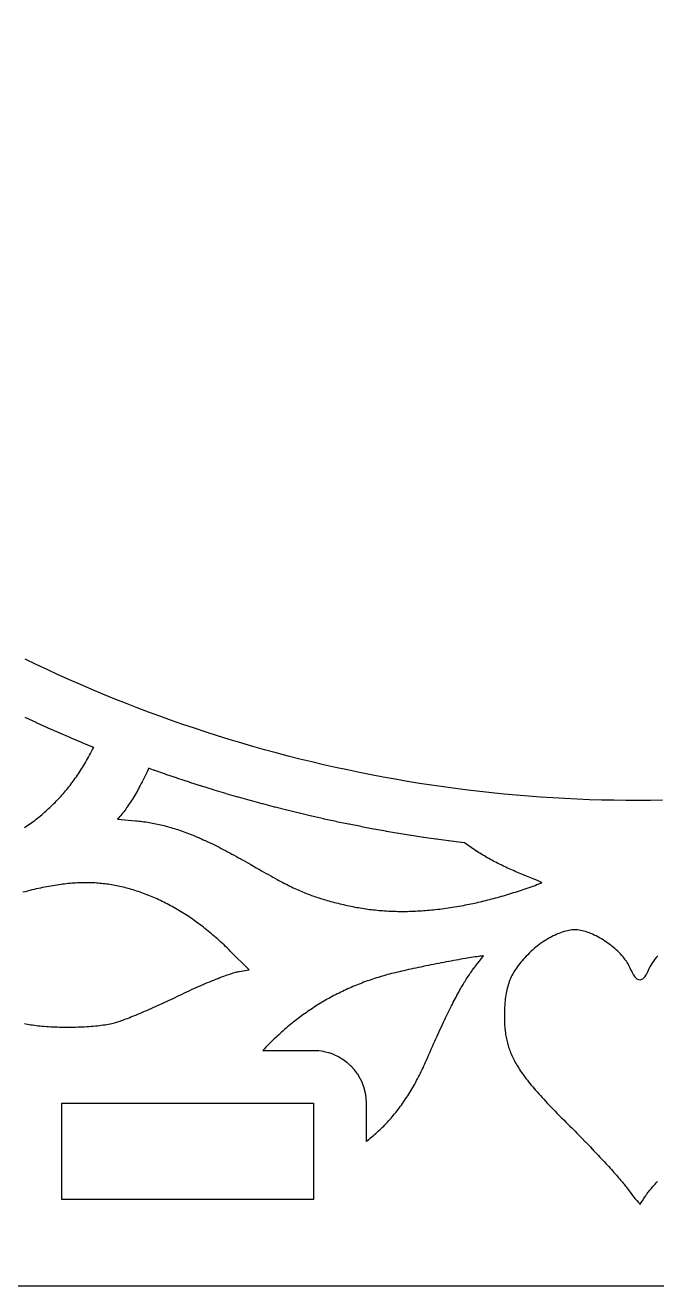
# Model space of a CAD drawing. Header units: millimetres. Extents: x 10 to 410, y 18 to 283.
# Drawn here: x 282.28 to 302.6, y 160.38 to 200.96 of the extents above; entities that cross this region are included whole.
import ezdxf

# ---------------------------------------------------------------- set-up
doc = ezdxf.new("R2010")
doc.units = ezdxf.units.MM
doc.layers.add('CUT', color=1, linetype='Continuous')

msp = doc.modelspace()

# ---------------------------------------------------------------- linework, layer by layer
at = {"layer": 'CUT'}
for points in [[(337, 160.3782), (372, 221), (337, 281.6218), (267, 281.6218), (232, 221), (267, 160.3782)], [(286.2468, 177.0377), (286.2286, 176.9975), (286.2283, 176.997), (286.1971, 176.9292), (286.1968, 176.9285), (286.1656, 176.8621), (286.1654, 176.8617), (286.1344, 176.7965), (286.1341, 176.7958), (286.1031, 176.7319), (286.1028, 176.7313), (286.0719, 176.6686), (286.0715, 176.6678), (286.0406, 176.6064), (286.0403, 176.6059), (286.0095, 176.5457), (286.0092, 176.545), (285.9785, 176.486), (285.9781, 176.4853), (285.9474, 176.4275), (285.947, 176.4268), (285.9163, 176.3701), (285.9159, 176.3692), (285.8852, 176.3138), (285.8848, 176.3131), (285.8541, 176.2588), (285.8537, 176.2581), (285.8231, 176.2049), (285.8226, 176.2041), (285.792, 176.1521), (285.7914, 176.1512), (285.7607, 176.1003), (285.7603, 176.0995), (285.7297, 176.0497), (285.7291, 176.0489), (285.6984, 176.0001), (285.6978, 175.9991), (285.6671, 175.9515), (285.6666, 175.9506), (285.6359, 175.9041), (285.6352, 175.9031), (285.6044, 175.8576), (285.6038, 175.8568), (285.573, 175.8123), (285.5723, 175.8112), (285.5414, 175.7678), (285.5408, 175.767), (285.5099, 175.7245), (285.509, 175.7234), (285.478, 175.682), (285.4772, 175.6809), (285.4461, 175.6405), (285.4454, 175.6395), (285.4143, 175.6001), (285.4134, 175.599), (285.3821, 175.5605), (285.3813, 175.5595), (285.35, 175.522), (285.3491, 175.521), (285.3177, 175.4844), (285.3172, 175.4838), (285.2474, 175.4037), (285.8277, 175.3495), (285.828, 175.3494), (285.8817, 175.3442), (285.8827, 175.3441), (285.9362, 175.3384), (285.937, 175.3384), (285.9903, 175.3323), (285.9912, 175.3321), (286.0445, 175.3255), (286.0455, 175.3254), (286.0986, 175.3183), (286.0995, 175.3182), (286.1526, 175.3106), (286.1533, 175.3105), (286.2063, 175.3025), (286.2074, 175.3023), (286.2604, 175.2937), (286.2611, 175.2936), (286.3141, 175.2846), (286.3151, 175.2844), (286.368, 175.2749), (286.369, 175.2747), (286.422, 175.2646), (286.4229, 175.2645), (286.4758, 175.2539), (286.4767, 175.2537), (286.5298, 175.2426), (286.5306, 175.2424), (286.5837, 175.2308), (286.5848, 175.2306), (286.638, 175.2184), (286.6388, 175.2182), (286.692, 175.2055), (286.6928, 175.2053), (286.7463, 175.1921), (286.7474, 175.1918), (286.8009, 175.1779), (286.8017, 175.1777), (286.8554, 175.1633), (286.8563, 175.163), (286.9102, 175.148), (286.9109, 175.1478), (286.965, 175.1323), (286.9661, 175.132), (287.0204, 175.1158), (287.0211, 175.1156), (287.0756, 175.0989), (287.0764, 175.0987), (287.1312, 175.0814), (287.1322, 175.081), (287.1872, 175.063), (287.1878, 175.0628), (287.2431, 175.0443), (287.244, 175.044), (287.2997, 175.0248), (287.3006, 175.0245), (287.3565, 175.0046), (287.3571, 175.0044), (287.4134, 174.984), (287.4142, 174.9837), (287.4709, 174.9626), (287.4717, 174.9623), (287.5287, 174.9405), (287.5294, 174.9403), (287.5868, 174.9179), (287.5873, 174.9176), (287.6452, 174.8946), (287.6461, 174.8943), (287.7044, 174.8705), (287.705, 174.8702), (287.7637, 174.8458), (287.7643, 174.8456), (287.8235, 174.8205), (287.8242, 174.8202), (287.8839, 174.7944), (287.8845, 174.7941), (287.9446, 174.7676), (287.9452, 174.7674), (288.0059, 174.7402), (288.0064, 174.7399), (288.0677, 174.712), (288.0683, 174.7118), (288.1301, 174.6832), (288.1306, 174.6829), (288.193, 174.6536), (288.1936, 174.6533), (288.2566, 174.6232), (288.2571, 174.623), (288.3207, 174.5922), (288.3213, 174.5919), (288.3855, 174.5603), (288.3859, 174.5601), (288.4508, 174.5278), (288.4513, 174.5276), (288.5168, 174.4945), (288.5172, 174.4942), (288.5835, 174.4603), (288.5839, 174.4601), (288.6508, 174.4255), (288.6512, 174.4253), (288.7189, 174.3899), (288.7194, 174.3897), (288.7878, 174.3535), (288.7882, 174.3533), (288.8574, 174.3163), (288.8578, 174.3161), (288.9277, 174.2783), (288.928, 174.2781), (288.9988, 174.2395), (288.9991, 174.2393), (289.0707, 174.1999), (289.071, 174.1997), (289.1434, 174.1595), (289.1439, 174.1593), (289.2171, 174.1182), (289.2173, 174.118), (289.2914, 174.0761), (289.2917, 174.076), (289.3667, 174.0333), (289.367, 174.0331), (289.443, 173.9895), (289.4431, 173.9895), (289.535, 173.9366), (289.624, 173.8854), (289.7101, 173.8361), (289.7937, 173.7885), (289.8748, 173.7425), (289.9534, 173.698), (290.0297, 173.6552), (290.1037, 173.6138), (290.1754, 173.574), (290.2452, 173.5355), (290.3128, 173.4984), (290.3786, 173.4628), (290.4428, 173.4284), (290.5051, 173.3952), (290.5657, 173.3632), (290.6249, 173.3326), (290.6826, 173.3029), (290.739, 173.2743), (290.7941, 173.2469), (290.8481, 173.2205), (290.901, 173.1949), (290.953, 173.1703), (291.0041, 173.1465), (291.0544, 173.1237), (291.104, 173.1015), (291.153, 173.0802), (291.2016, 173.0595), (291.2498, 173.0394), (291.2977, 173.0199), (291.3453, 173.0011), (291.3929, 172.9828), (291.4407, 172.9649), (291.4885, 172.9473), (291.5363, 172.9302), (291.5845, 172.9135), (291.6332, 172.897), (291.6824, 172.8808), (291.7321, 172.8648), (291.7826, 172.8489), (291.8337, 172.8332), (291.8859, 172.8176), (291.939, 172.8019), (291.9931, 172.7864), (292.0485, 172.7707), (292.1052, 172.7549), (292.1631, 172.739), (292.2225, 172.723), (292.2826, 172.707), (292.3425, 172.6916), (292.4023, 172.6767), (292.4621, 172.6621), (292.5219, 172.648), (292.5817, 172.6344), (292.6414, 172.6211), (292.701, 172.6084), (292.7607, 172.5961), (292.8204, 172.5842), (292.8801, 172.5728), (292.9397, 172.5618), (292.9995, 172.5514), (293.0592, 172.5413), (293.119, 172.5316), (293.1788, 172.5224), (293.2386, 172.5136), (293.2984, 172.5053), (293.3585, 172.4975), (293.4184, 172.49), (293.4785, 172.4831), (293.5387, 172.4766), (293.599, 172.4704), (293.6594, 172.4648), (293.7198, 172.4596), (293.7804, 172.4548), (293.841, 172.4505), (293.9019, 172.4466), (293.9629, 172.4432), (294.024, 172.4401), (294.0851, 172.4375), (294.1465, 172.4355), (294.208, 172.4338), (294.2698, 172.4326), (294.3317, 172.4317), (294.3937, 172.4314), (294.456, 172.4315), (294.5184, 172.432), (294.5811, 172.433), (294.6439, 172.4344), (294.707, 172.4362), (294.7703, 172.4385), (294.8338, 172.4413), (294.8976, 172.4445), (294.9617, 172.448), (295.0258, 172.4521), (295.0904, 172.4566), (295.1552, 172.4616), (295.2203, 172.4669), (295.2856, 172.4728), (295.3513, 172.479), (295.4172, 172.4858), (295.4834, 172.4929), (295.55, 172.5004), (295.6167, 172.5084), (295.6838, 172.517), (295.7514, 172.5259), (295.8193, 172.5352), (295.8874, 172.545), (295.956, 172.5553), (296.0249, 172.5659), (296.0941, 172.577), (296.1637, 172.5886), (296.2337, 172.6006), (296.3041, 172.613), (296.3748, 172.6258), (296.4459, 172.6392), (296.5024, 172.65), (296.5594, 172.6614), (296.6171, 172.6732), (296.6754, 172.6855), (296.7342, 172.6983), (296.7937, 172.7115), (296.8537, 172.7251), (296.914, 172.7391), (296.9748, 172.7535), (297.0363, 172.7684), (297.098, 172.7836), (297.16, 172.7993), (297.2224, 172.8154), (297.2851, 172.8318), (297.3481, 172.8486), (297.4114, 172.8657), (297.4747, 172.8831), (297.5384, 172.901), (297.6021, 172.9191), (297.666, 172.9376), (297.73, 172.9564), (297.7941, 172.9756), (297.8583, 172.995), (297.9224, 173.0146), (297.9865, 173.0346), (298.0504, 173.0548), (298.1144, 173.0754), (298.1782, 173.096), (298.2419, 173.1171), (298.3054, 173.1383), (298.3686, 173.1597), (298.4318, 173.1815), (298.4946, 173.2034), (298.557, 173.2254), (298.6192, 173.2478), (298.6811, 173.2702), (298.7425, 173.2928), (298.8036, 173.3157), (298.8639, 173.3385), (298.9008, 173.3529), (298.8932, 173.357), (298.8424, 173.3821), (298.7798, 173.4108), (298.705, 173.4436), (298.6182, 173.4804), (298.5187, 173.5215), (298.4064, 173.5675), (298.2806, 173.6186), (298.2253, 173.6411), (298.2248, 173.6413), (298.1701, 173.6639), (298.1697, 173.6641), (298.1155, 173.6868), (298.1149, 173.687), (298.0611, 173.7099), (298.0607, 173.7101), (298.0073, 173.7331), (298.0067, 173.7333), (297.9538, 173.7565), (297.9534, 173.7567), (297.9009, 173.78), (297.9003, 173.7803), (297.8483, 173.8038), (297.848, 173.8039), (297.7963, 173.8275), (297.7956, 173.8279), (297.7443, 173.8518), (297.7437, 173.852), (297.6928, 173.8761), (297.6922, 173.8764), (297.6417, 173.9007), (297.6412, 173.9009), (297.591, 173.9254), (297.5905, 173.9257), (297.5406, 173.9504), (297.5399, 173.9507), (297.4904, 173.9757), (297.4899, 173.976), (297.4407, 174.0012), (297.4401, 174.0015), (297.3911, 174.027), (297.3904, 174.0274), (297.3418, 174.0532), (297.3414, 174.0534), (297.293, 174.0794), (297.2922, 174.0798), (297.2441, 174.1062), (297.2437, 174.1065), (297.1958, 174.1331), (297.195, 174.1335), (297.1474, 174.1605), (297.1469, 174.1608), (297.0994, 174.1881), (297.0987, 174.1885), (297.0515, 174.2161), (297.0508, 174.2165), (297.0038, 174.2445), (297.0033, 174.2448), (296.9565, 174.2731), (296.9558, 174.2735), (296.9091, 174.3022), (296.9085, 174.3026), (296.862, 174.3317), (296.8614, 174.3321), (296.8151, 174.3615), (296.8145, 174.3619), (296.7682, 174.3918), (296.7676, 174.3922), (296.7215, 174.4224), (296.7208, 174.4228), (296.6748, 174.4535), (296.6742, 174.4539), (296.6283, 174.485), (296.6277, 174.4854), (296.5818, 174.517), (296.5811, 174.5175), (296.5354, 174.5495), (296.535, 174.5498), (296.4892, 174.5822), (296.4885, 174.5827), (296.4429, 174.6156), (296.4424, 174.616), (296.4158, 174.6354), (296.316, 174.6472), (296.3156, 174.6473), (296.3018, 174.649), (296.3014, 174.649), (295.9118, 174.6986), (295.9115, 174.6986), (295.8977, 174.7004), (295.8971, 174.7005), (295.5079, 174.7535), (295.5078, 174.7535), (295.494, 174.7554), (295.4933, 174.7555), (295.1047, 174.8118), (295.104, 174.8119), (295.0902, 174.814), (295.09, 174.8141), (294.7019, 174.8738), (294.7014, 174.8738), (294.6876, 174.876), (294.6872, 174.8761), (294.2996, 174.9393), (294.2993, 174.9394), (294.2855, 174.9417), (294.285, 174.9417), (293.898, 175.0082), (293.8978, 175.0083), (293.884, 175.0107), (293.8833, 175.0108), (293.4969, 175.0807), (293.4967, 175.0807), (293.483, 175.0832), (293.4823, 175.0834), (293.0965, 175.1567), (293.0829, 175.1593), (293.082, 175.1594), (292.6968, 175.236), (292.6963, 175.2361), (292.6826, 175.2389), (292.6822, 175.239), (292.2977, 175.319), (292.2972, 175.3191), (292.2836, 175.322), (292.2833, 175.3221), (291.8995, 175.4054), (291.8992, 175.4054), (291.8856, 175.4084), (291.885, 175.4086), (291.502, 175.4953), (291.5019, 175.4953), (291.4883, 175.4984), (291.4876, 175.4986), (291.1053, 175.5886), (291.1045, 175.5888), (291.0909, 175.5921), (290.7094, 175.6854), (290.7088, 175.6855), (290.6953, 175.6889), (290.6951, 175.689), (290.3145, 175.7857), (290.3142, 175.7858), (290.3006, 175.7893), (290.3, 175.7894), (289.9203, 175.8894), (289.92, 175.8895), (289.9065, 175.8931), (289.906, 175.8932), (289.5271, 175.9965), (289.5268, 175.9966), (289.5134, 176.0003), (289.5129, 176.0005), (289.1349, 176.1071), (289.1347, 176.1071), (289.1213, 176.1109), (289.1206, 176.1111), (288.7436, 176.221), (288.743, 176.2212), (288.7296, 176.2252), (288.7294, 176.2252), (288.3534, 176.3384), (288.3529, 176.3386), (288.3395, 176.3427), (288.3392, 176.3428), (287.9642, 176.4592), (287.9637, 176.4593), (287.9504, 176.4635), (287.95, 176.4637), (287.576, 176.5834), (287.5757, 176.5834), (287.5624, 176.5877), (287.5619, 176.5879), (287.1889, 176.7109), (287.1886, 176.711), (287.1754, 176.7154), (287.1748, 176.7156), (286.8029, 176.8419), (286.8028, 176.8419), (286.7896, 176.8464), (286.7889, 176.8467), (286.4182, 176.9762), (286.4177, 176.9764), (286.4045, 176.9811), (286.4042, 176.9812)], [(289.9254, 167.9583), (291.55, 167.9583), (291.5549, 167.9582), (291.7117, 167.9505), (291.7215, 167.9495), (291.8768, 167.9265), (291.8864, 167.9246), (292.0388, 167.8865), (292.0482, 167.8837), (292.196, 167.8308), (292.2051, 167.827), (292.347, 167.7598), (292.3556, 167.7552), (292.4903, 167.6745), (292.4985, 167.669), (292.6246, 167.5755), (292.6322, 167.5693), (292.7486, 167.4638), (292.7555, 167.4569), (292.8609, 167.3406), (292.8671, 167.333), (292.9607, 167.2069), (292.9662, 167.1987), (293.0469, 167.064), (293.0515, 167.0553), (293.1186, 166.9133), (293.1224, 166.9043), (293.1753, 166.7565), (293.1781, 166.7471), (293.2163, 166.5948), (293.2182, 166.5852), (293.2412, 166.4299), (293.2422, 166.4201), (293.2499, 166.2632), (293.25, 166.2583), (293.25, 165.0248), (293.2576, 165.0306), (293.3025, 165.0655), (293.347, 165.1008), (293.3912, 165.1366), (293.435, 165.1729), (293.4784, 165.2097), (293.5214, 165.247), (293.5642, 165.2849), (293.6065, 165.3231), (293.6484, 165.3619), (293.6901, 165.4013), (293.7313, 165.441), (293.7723, 165.4813), (293.8128, 165.5222), (293.8531, 165.5634), (293.8928, 165.6052), (293.9325, 165.6476), (293.9716, 165.6903), (294.0104, 165.7336), (294.0489, 165.7776), (294.087, 165.8219), (294.1248, 165.8667), (294.1623, 165.9122), (294.1994, 165.9581), (294.2362, 166.0045), (294.2726, 166.0514), (294.3087, 166.099), (294.3446, 166.1469), (294.38, 166.1954), (294.4151, 166.2444), (294.4498, 166.294), (294.4844, 166.3442), (294.5185, 166.3948), (294.5523, 166.4459), (294.5858, 166.4977), (294.6189, 166.5498), (294.6518, 166.6027), (294.6843, 166.656), (294.7166, 166.7098), (294.7484, 166.7641), (294.78, 166.8191), (294.8113, 166.8745), (294.8422, 166.9305), (294.8729, 166.9871), (294.9032, 167.0441), (294.9332, 167.1018), (294.9629, 167.16), (294.9923, 167.2187), (295.0213, 167.278), (295.0501, 167.3378), (295.0786, 167.3982), (295.1068, 167.4591), (295.1347, 167.5207), (295.1623, 167.5827), (295.1896, 167.6455), (295.2289, 167.7364), (295.229, 167.7365), (295.2679, 167.826), (295.2679, 167.8261), (295.3063, 167.9142), (295.3064, 167.9144), (295.3445, 168.001), (295.382, 168.0862), (295.3821, 168.0864), (295.4192, 168.1701), (295.4193, 168.1704), (295.456, 168.2526), (295.4561, 168.2528), (295.4924, 168.3337), (295.5282, 168.4132), (295.5284, 168.4135), (295.5639, 168.4916), (295.5989, 168.5683), (295.5991, 168.5687), (295.6338, 168.6439), (295.6338, 168.644), (295.668, 168.7179), (295.6681, 168.7181), (295.7019, 168.7907), (295.7021, 168.7911), (295.7356, 168.8623), (295.7357, 168.8625), (295.7688, 168.9324), (295.769, 168.9327), (295.8017, 169.0012), (295.8018, 169.0015), (295.8342, 169.0688), (295.8343, 169.0691), (295.8663, 169.135), (295.8664, 169.1352), (295.898, 169.1999), (295.8982, 169.2003), (295.9295, 169.2637), (295.9297, 169.2641), (295.9607, 169.3262), (295.9609, 169.3265), (295.9915, 169.3873), (295.9916, 169.3876), (296.0219, 169.4473), (296.0221, 169.4476), (296.052, 169.5059), (296.0522, 169.5063), (296.0818, 169.5635), (296.0821, 169.564), (296.1115, 169.6199), (296.1116, 169.6202), (296.1406, 169.6749), (296.1408, 169.6753), (296.1695, 169.7289), (296.1698, 169.7294), (296.1982, 169.7817), (296.1984, 169.7821), (296.2265, 169.8333), (296.2268, 169.8338), (296.2546, 169.8838), (296.2548, 169.8842), (296.2823, 169.9331), (296.2827, 169.9338), (296.31, 169.9815), (296.3103, 169.9819), (296.3373, 170.0285), (296.3376, 170.029), (296.3643, 170.0745), (296.3647, 170.0752), (296.3912, 170.1195), (296.3914, 170.12), (296.4176, 170.1633), (296.418, 170.1638), (296.4439, 170.206), (296.4443, 170.2067), (296.47, 170.2478), (296.4704, 170.2485), (296.4959, 170.2886), (296.4964, 170.2893), (296.5216, 170.3282), (296.5221, 170.3289), (296.5472, 170.3669), (296.5476, 170.3676), (296.5724, 170.4045), (296.5728, 170.4051), (296.5973, 170.441), (296.5979, 170.4419), (296.6223, 170.4768), (296.623, 170.4777), (296.6472, 170.5115), (296.6476, 170.5121), (296.6715, 170.545), (296.6722, 170.546), (296.696, 170.5779), (296.6966, 170.5787), (296.7202, 170.6097), (296.721, 170.6107), (296.7444, 170.6406), (296.745, 170.6413), (296.7682, 170.6704), (296.7684, 170.6707), (296.8335, 170.7518), (296.8945, 170.8293), (296.9507, 170.9023), (297.0009, 170.969), (297.0262, 171.0037), (297, 171.0006), (296.9568, 170.995), (296.9102, 170.9887), (296.8604, 170.9815), (296.8072, 170.9737), (296.7512, 170.9652), (296.6925, 170.956), (296.6311, 170.9462), (296.5673, 170.9357), (296.5011, 170.9247), (296.4328, 170.913), (296.3624, 170.9009), (296.2901, 170.8883), (296.2163, 170.8752), (296.1407, 170.8616), (296.0638, 170.8476), (295.9857, 170.8333), (295.9064, 170.8185), (295.8261, 170.8034), (295.7451, 170.7881), (295.6635, 170.7724), (295.5813, 170.7564), (295.4987, 170.7403), (295.416, 170.7239), (295.3331, 170.7074), (295.2504, 170.6908), (295.1679, 170.6739), (295.0857, 170.6571), (295.0042, 170.6401), (294.9233, 170.6231), (294.8432, 170.6062), (294.7642, 170.5893), (294.6864, 170.5723), (294.6097, 170.5555), (294.5345, 170.5387), (294.4609, 170.5222), (294.3891, 170.5058), (294.3191, 170.4894), (294.2513, 170.4734), (294.1856, 170.4576), (294.1222, 170.4421), (294.0615, 170.427), (294.0003, 170.4112), (293.9395, 170.3952), (293.8788, 170.3787), (293.8184, 170.3618), (293.7582, 170.3444), (293.6981, 170.3266), (293.6382, 170.3084), (293.5786, 170.2898), (293.5192, 170.2709), (293.4601, 170.2514), (293.4009, 170.2315), (293.3421, 170.2113), (293.2835, 170.1906), (293.2251, 170.1696), (293.1669, 170.148), (293.1089, 170.1261), (293.0513, 170.1038), (292.9936, 170.0809), (292.9362, 170.0578), (292.8791, 170.0342), (292.8221, 170.0102), (292.7654, 169.9858), (292.7089, 169.9609), (292.6525, 169.9357), (292.5964, 169.91), (292.5405, 169.8839), (292.4848, 169.8575), (292.4294, 169.8305), (292.374, 169.8032), (292.319, 169.7755), (292.2641, 169.7473), (292.2094, 169.7187), (292.155, 169.6898), (292.1009, 169.6605), (292.0468, 169.6306), (291.9929, 169.6004), (291.9394, 169.5698), (291.8861, 169.5389), (291.8329, 169.5073), (291.78, 169.4755), (291.7272, 169.4432), (291.6747, 169.4106), (291.6224, 169.3775), (291.5703, 169.344), (291.5184, 169.3101), (291.4668, 169.2758), (291.4154, 169.241), (291.364, 169.2059), (291.3131, 169.1704), (291.2623, 169.1345), (291.2118, 169.0981), (291.1614, 169.0613), (291.1113, 169.0242), (291.0614, 168.9865), (291.0116, 168.9485), (290.9621, 168.9102), (290.9129, 168.8714), (290.8639, 168.8321), (290.8149, 168.7924), (290.7663, 168.7525), (290.7179, 168.7121), (290.6698, 168.6713), (290.6218, 168.63), (290.5741, 168.5883), (290.5265, 168.5463), (290.4793, 168.5037), (290.4322, 168.4609), (290.3855, 168.4177), (290.3388, 168.3739), (290.2924, 168.3298), (290.2462, 168.2853), (290.2002, 168.2404), (290.1546, 168.1952), (290.1091, 168.1494), (290.0638, 168.1033), (290.0188, 168.0568), (289.974, 168.0098), (289.9293, 167.9624)], [(283.45, 166.2583), (291.55, 166.2583), (291.55, 163.1583), (283.45, 163.1583)]]:
    msp.add_lwpolyline(points, close=True, dxfattribs=at)
for points in [[(302.7854, 176.0069), (302.3927, 176.0017), (302, 176), (301.6073, 176.0017), (301.2146, 176.0069), (300.822, 176.0154), (300.4295, 176.0274), (300.0371, 176.0428), (299.6449, 176.0617), (299.2528, 176.0839), (298.861, 176.1096), (298.4693, 176.1387), (298.078, 176.1712), (297.6869, 176.2072), (297.2962, 176.2465), (296.9059, 176.2893), (296.5159, 176.3354), (296.1263, 176.385), (295.7372, 176.4379), (295.3486, 176.4943), (294.9604, 176.554), (294.5729, 176.6171), (294.1858, 176.6837), (293.7994, 176.7535), (293.4136, 176.8268), (293.0284, 176.9034), (292.644, 176.9834), (292.2602, 177.0667), (291.8772, 177.1533), (291.495, 177.2434), (291.1135, 177.3367), (290.7329, 177.4334), (290.3531, 177.5333), (289.9743, 177.6366), (289.5963, 177.7432), (289.2193, 177.8531), (288.8433, 177.9663), (288.4682, 178.0827), (288.0942, 178.2025), (287.7213, 178.3254), (287.3494, 178.4517), (286.9787, 178.5811), (286.6091, 178.7138), (286.2407, 178.8498), (285.8734, 178.9889), (285.5074, 179.1312), (285.1427, 179.2767), (284.7792, 179.4254), (284.4171, 179.5773), (284.0563, 179.7323), (283.6969, 179.8905), (283.3388, 180.0517), (282.9822, 180.2161), (282.627, 180.3837), (282.2733, 180.5543)], [(282.2513, 175.1272), (282.2998, 175.1593), (282.3478, 175.1917), (282.3954, 175.2246), (282.4426, 175.2579), (282.4894, 175.2918), (282.5359, 175.3263), (282.5821, 175.3612), (282.6279, 175.3966), (282.6735, 175.4326), (282.7188, 175.4692), (282.764, 175.5064), (282.8088, 175.544), (282.8534, 175.5824), (282.8979, 175.6213), (282.9422, 175.6607), (282.9863, 175.7009), (283.0291, 175.7406), (283.0715, 175.7803), (283.1132, 175.82), (283.1543, 175.8599), (283.195, 175.9), (283.2351, 175.9401), (283.2747, 175.9805), (283.3139, 176.0212), (283.3526, 176.0619), (283.3908, 176.1031), (283.4286, 176.1445), (283.466, 176.1861), (283.5029, 176.228), (283.5396, 176.2705), (283.5759, 176.3132), (283.6117, 176.3563), (283.6472, 176.3998), (283.6825, 176.4439), (283.7175, 176.4883), (283.7521, 176.5333), (283.7864, 176.5788), (283.8206, 176.6249), (283.8546, 176.6715), (283.8882, 176.7188), (283.9217, 176.7666), (283.955, 176.8152), (283.9881, 176.8644), (284.0211, 176.9144), (284.054, 176.965), (284.0867, 177.0164), (284.1193, 177.0685), (284.1519, 177.1214), (284.1843, 177.1752), (284.2167, 177.2299), (284.249, 177.2854), (284.2814, 177.3417), (284.3136, 177.399), (284.346, 177.4573), (284.3783, 177.5165), (284.4107, 177.5768), (284.4431, 177.638), (284.4756, 177.7003), (284.481, 177.7107), (284.1355, 177.852), (284.1354, 177.8521), (284.1225, 177.8574), (284.1218, 177.8577), (283.7598, 178.0096), (283.7469, 178.015), (283.746, 178.0153), (283.3852, 178.1703), (283.3846, 178.1706), (283.3718, 178.1762), (283.3716, 178.1763), (283.0123, 178.3344), (282.9996, 178.34), (282.9986, 178.3404), (282.6406, 178.5017), (282.6404, 178.5018), (282.6276, 178.5076), (282.627, 178.5079), (282.2704, 178.6723)], [(282.2498, 168.8216), (282.2976, 168.8112), (282.3479, 168.8013), (282.4005, 168.7918), (282.4553, 168.7828), (282.5121, 168.7742), (282.5708, 168.7662), (282.6313, 168.7586), (282.6936, 168.7515), (282.7573, 168.7449), (282.8226, 168.7389), (282.8892, 168.7333), (282.9569, 168.7283), (283.0259, 168.7237), (283.0958, 168.7197), (283.1667, 168.7161), (283.2382, 168.713), (283.3104, 168.7106), (283.3832, 168.7085), (283.4564, 168.707), (283.53, 168.706), (283.6038, 168.7055), (283.6777, 168.7056), (283.7516, 168.7061), (283.8255, 168.7072), (283.8991, 168.7087), (283.9723, 168.7107), (284.0451, 168.7133), (284.1173, 168.7164), (284.189, 168.7201), (284.2598, 168.7241), (284.3298, 168.7288), (284.3988, 168.7338), (284.4667, 168.7394), (284.5332, 168.7455), (284.5986, 168.7522), (284.6626, 168.7593), (284.7248, 168.7669), (284.7854, 168.775), (284.8443, 168.7837), (284.9012, 168.7927), (284.9561, 168.8023), (285.0089, 168.8123), (285.0592, 168.8227), (285.1071, 168.8337), (285.1526, 168.845), (285.1814, 168.8529), (285.2133, 168.8623), (285.2484, 168.8733), (285.2864, 168.8857), (285.3273, 168.8996), (285.3708, 168.9147), (285.4166, 168.9313), (285.465, 168.9491), (285.5156, 168.9681), (285.5683, 168.9883), (285.623, 169.0096), (285.6795, 169.0319), (285.7379, 169.0553), (285.798, 169.0797), (285.8596, 169.1049), (285.9225, 169.1311), (285.9868, 169.1581), (286.0524, 169.1858), (286.1189, 169.2143), (286.1865, 169.2434), (286.255, 169.2733), (286.3243, 169.3037), (286.3941, 169.3347), (286.4645, 169.3661), (286.5353, 169.3981), (286.6066, 169.4305), (286.6779, 169.4631), (286.7494, 169.4962), (286.821, 169.5295), (286.8922, 169.5629), (286.9635, 169.5967), (287.0342, 169.6305), (287.1045, 169.6644), (287.1745, 169.6985), (287.2489, 169.7346), (287.2493, 169.7348), (287.3241, 169.7707), (287.3246, 169.7709), (287.3997, 169.8065), (287.4, 169.8066), (287.4752, 169.8419), (287.4756, 169.8421), (287.5509, 169.877), (287.5514, 169.8772), (287.6265, 169.9116), (287.6269, 169.9118), (287.7018, 169.9457), (287.702, 169.9458), (287.7766, 169.9793), (287.7771, 169.9795), (287.8512, 170.0123), (287.8515, 170.0125), (287.9249, 170.0447), (287.9255, 170.0449), (287.9983, 170.0763), (287.9985, 170.0764), (288.0704, 170.1072), (288.0709, 170.1074), (288.1418, 170.1373), (288.1422, 170.1375), (288.212, 170.1666), (288.2124, 170.1667), (288.281, 170.195), (288.2816, 170.1953), (288.3488, 170.2225), (288.3491, 170.2226), (288.4148, 170.2489), (288.4155, 170.2492), (288.4797, 170.2744), (288.48, 170.2745), (288.5424, 170.2987), (288.5431, 170.299), (288.6036, 170.322), (288.6042, 170.3222), (288.6627, 170.344), (288.6635, 170.3443), (288.72, 170.3648), (288.7207, 170.3651), (288.7749, 170.3843), (288.7757, 170.3845), (288.8276, 170.4024), (288.8285, 170.4027), (288.8778, 170.4192), (288.8788, 170.4196), (288.9256, 170.4347), (288.927, 170.4351), (288.971, 170.4486), (288.9723, 170.449), (289.0135, 170.461), (289.0152, 170.4615), (289.0534, 170.4719), (289.0553, 170.4724), (289.0903, 170.4812), (289.0932, 170.4819), (289.125, 170.4889), (289.1282, 170.4895), (289.1567, 170.4948), (289.1588, 170.4952), (289.4845, 170.5488), (288.8756, 171.1547), (288.8253, 171.2045), (288.7749, 171.2535), (288.7244, 171.3021), (288.6739, 171.3502), (288.6233, 171.3975), (288.5726, 171.4443), (288.5218, 171.4906), (288.471, 171.5362), (288.42, 171.5814), (288.3689, 171.6259), (288.3178, 171.67), (288.2665, 171.7134), (288.2153, 171.7562), (288.1639, 171.7985), (288.1124, 171.8402), (288.0608, 171.8813), (288.0091, 171.9219), (287.9572, 171.962), (287.9054, 172.0015), (287.8534, 172.0403), (287.8014, 172.0787), (287.7493, 172.1164), (287.697, 172.1536), (287.6447, 172.1902), (287.5923, 172.2263), (287.5397, 172.2618), (287.487, 172.2968), (287.4343, 172.3312), (287.3815, 172.365), (287.3286, 172.3983), (287.2756, 172.431), (287.2225, 172.4631), (287.1692, 172.4947), (287.1159, 172.5258), (287.0625, 172.5563), (287.009, 172.5862), (286.9555, 172.6156), (286.9017, 172.6444), (286.8479, 172.6727), (286.794, 172.7003), (286.74, 172.7274), (286.6858, 172.754), (286.6316, 172.7801), (286.5773, 172.8056), (286.5229, 172.8305), (286.4684, 172.8548), (286.4136, 172.8787), (286.3589, 172.902), (286.304, 172.9246), (286.2491, 172.9469), (286.1941, 172.9684), (286.1389, 172.9895), (286.0836, 173.0101), (286.0282, 173.03), (285.9725, 173.0495), (285.917, 173.0684), (285.8614, 173.0866), (285.8054, 173.1044), (285.7512, 173.1211), (285.6972, 173.1372), (285.6432, 173.1528), (285.5893, 173.1679), (285.5358, 173.1823), (285.4822, 173.196), (285.4287, 173.2093), (285.3752, 173.2221), (285.3219, 173.2342), (285.2685, 173.2456), (285.2151, 173.2567), (285.1618, 173.267), (285.1085, 173.2768), (285.055, 173.2861), (285.0016, 173.2947), (284.9482, 173.3027), (284.8946, 173.3102), (284.8408, 173.317), (284.787, 173.3234), (284.7331, 173.3291), (284.679, 173.3343), (284.6248, 173.3388), (284.5703, 173.3428), (284.5157, 173.3462), (284.4609, 173.349), (284.4057, 173.3512), (284.3504, 173.3528), (284.2948, 173.3538), (284.2388, 173.3543), (284.1828, 173.3541), (284.1262, 173.3533), (284.0692, 173.3519), (284.012, 173.3501), (283.9545, 173.3475), (283.8966, 173.3444), (283.8384, 173.3406), (283.7796, 173.3362), (283.7203, 173.3313), (283.6607, 173.3257), (283.6005, 173.3196), (283.5401, 173.3128), (283.4789, 173.3054), (283.4175, 173.2974), (283.3553, 173.2887), (283.2926, 173.2795), (283.2294, 173.2697), (283.1656, 173.2592), (283.1013, 173.2481), (283.0364, 173.2364), (282.9707, 173.224), (282.9044, 173.211), (282.8375, 173.1975), (282.77, 173.1833), (282.7018, 173.1685), (282.6329, 173.153), (282.5632, 173.1368), (282.4928, 173.1202), (282.4217, 173.1027), (282.3499, 173.0848), (282.2772, 173.0661), (282.2038, 173.0468)], [(302.6313, 171.0038), (302.5847, 170.9472), (302.5408, 170.8909), (302.4997, 170.8356), (302.4624, 170.7822), (302.4292, 170.7314), (302.4009, 170.6841), (302.378, 170.6414), (302.3597, 170.6016), (302.3274, 170.5285), (302.3253, 170.524), (302.2912, 170.4561), (302.2886, 170.4513), (302.2542, 170.3913), (302.2507, 170.3856), (302.2174, 170.3355), (302.2118, 170.328), (302.1809, 170.2898), (302.17, 170.2783), (302.1428, 170.2539), (302.1121, 170.2351), (302.0899, 170.2265), (302.0538, 170.2197), (302.0177, 170.2265), (301.9955, 170.2351), (301.9648, 170.2539), (301.9376, 170.2783), (301.9267, 170.2898), (301.8958, 170.328), (301.8902, 170.3355), (301.8569, 170.3856), (301.8534, 170.3913), (301.819, 170.4513), (301.8164, 170.4561), (301.7823, 170.524), (301.7802, 170.5285), (301.7477, 170.6022), (301.727, 170.6487), (301.7046, 170.6935), (301.6793, 170.7389), (301.6514, 170.7846), (301.6208, 170.8305), (301.5878, 170.8765), (301.5524, 170.9226), (301.5146, 170.9686), (301.4748, 171.0144), (301.4329, 171.0599), (301.3892, 171.105), (301.3436, 171.1495), (301.2963, 171.1935), (301.2476, 171.2367), (301.1974, 171.2793), (301.1461, 171.3209), (301.0934, 171.3615), (301.0399, 171.4011), (300.9854, 171.4394), (300.9301, 171.4766), (300.8742, 171.5124), (300.8178, 171.5469), (300.761, 171.5798), (300.7038, 171.6111), (300.6466, 171.6408), (300.5894, 171.6687), (300.5324, 171.6948), (300.4757, 171.7189), (300.4194, 171.7411), (300.3636, 171.7612), (300.3085, 171.7791), (300.2543, 171.7949), (300.2011, 171.8083), (300.1489, 171.8194), (300.0982, 171.8282), (300.049, 171.8344), (300.0014, 171.8381), (299.9555, 171.8394), (299.9135, 171.8381), (299.869, 171.8344), (299.822, 171.8282), (299.7729, 171.8195), (299.7218, 171.8083), (299.6689, 171.7947), (299.6146, 171.7789), (299.5591, 171.7608), (299.5023, 171.7405), (299.4447, 171.7182), (299.3865, 171.6937), (299.3278, 171.6674), (299.2687, 171.6393), (299.2096, 171.6093), (299.1506, 171.5777), (299.0918, 171.5445), (299.0335, 171.5098), (298.9757, 171.4736), (298.9187, 171.4361), (298.8629, 171.3974), (298.808, 171.3575), (298.7546, 171.3167), (298.7027, 171.2748), (298.6525, 171.2321), (298.6039, 171.1882), (298.5498, 171.1376), (298.4976, 171.0875), (298.4475, 171.038), (298.3993, 170.989), (298.3532, 170.9404), (298.3089, 170.8923), (298.2667, 170.8446), (298.2262, 170.7971), (298.1876, 170.7499), (298.1508, 170.7028), (298.1158, 170.6558), (298.0824, 170.6088), (298.0508, 170.5618), (298.0208, 170.5147), (297.9923, 170.4672), (297.9655, 170.4196), (297.9402, 170.3716), (297.9162, 170.323), (297.8938, 170.2739), (297.8727, 170.2243), (297.8529, 170.1739), (297.8346, 170.1228), (297.8174, 170.0707), (297.8015, 170.0177), (297.7868, 169.9636), (297.7733, 169.9084), (297.7611, 169.852), (297.7499, 169.7942), (297.7398, 169.7351), (297.7309, 169.6746), (297.7229, 169.6124), (297.7161, 169.5488), (297.7103, 169.4834), (297.7054, 169.4163), (297.7015, 169.3475), (297.6985, 169.2768), (297.6966, 169.2041), (297.6954, 169.1292), (297.6952, 169.0742), (297.6954, 169.0199), (297.6962, 168.9665), (297.6975, 168.9138), (297.6993, 168.862), (297.7018, 168.8108), (297.7048, 168.7603), (297.7084, 168.7105), (297.7127, 168.6613), (297.7175, 168.6127), (297.7231, 168.5646), (297.7293, 168.517), (297.7361, 168.47), (297.7438, 168.4234), (297.7521, 168.3771), (297.7611, 168.3314), (297.771, 168.2859), (297.7816, 168.2405), (297.7929, 168.1956), (297.8051, 168.1509), (297.8181, 168.1063), (297.832, 168.0619), (297.8468, 168.0176), (297.8624, 167.9734), (297.8789, 167.9291), (297.8965, 167.8849), (297.9149, 167.8406), (297.9343, 167.7962), (297.9547, 167.7517), (297.9762, 167.7071), (297.9986, 167.6623), (298.0222, 167.6172), (298.0469, 167.5718), (298.0726, 167.5262), (298.0995, 167.4803), (298.1276, 167.4338), (298.1567, 167.3871), (298.1872, 167.34), (298.2188, 167.2923), (298.2516, 167.2442), (298.2857, 167.1956), (298.3211, 167.1464), (298.3579, 167.0966), (298.3958, 167.0462), (298.4352, 166.9951), (298.4759, 166.9434), (298.518, 166.891), (298.5615, 166.8378), (298.6063, 166.7838), (298.6527, 166.7291), (298.7004, 166.6734), (298.7496, 166.617), (298.8004, 166.5596), (298.8527, 166.5012), (298.9064, 166.442), (298.9617, 166.3818), (299.0185, 166.3205), (299.077, 166.2582), (299.1371, 166.1948), (299.1987, 166.1302), (299.262, 166.0645), (299.3269, 165.9977), (299.3935, 165.9297), (299.4618, 165.8604), (299.5318, 165.7898), (299.6035, 165.7179), (299.677, 165.6447), (299.7523, 165.57), (299.8068, 165.516), (299.807, 165.5158), (299.8616, 165.4614), (299.8617, 165.4613), (299.9165, 165.4065), (299.9167, 165.4063), (299.9716, 165.3511), (299.9717, 165.351), (300.0266, 165.2956), (300.0268, 165.2955), (300.0818, 165.2398), (300.0819, 165.2396), (300.1367, 165.1838), (300.1369, 165.1836), (300.1916, 165.1277), (300.2462, 165.0718), (300.2464, 165.0716), (300.3007, 165.0157), (300.3009, 165.0155), (300.355, 164.9595), (300.4087, 164.9038), (300.4089, 164.9036), (300.4622, 164.848), (300.4623, 164.8479), (300.5152, 164.7926), (300.5153, 164.7925), (300.5677, 164.7375), (300.5679, 164.7373), (300.6197, 164.6826), (300.6198, 164.6825), (300.6711, 164.6282), (300.6712, 164.628), (300.7218, 164.5742), (300.7219, 164.5741), (300.7718, 164.5209), (300.7721, 164.5207), (300.8212, 164.468), (300.8213, 164.4679), (300.8697, 164.4158), (300.8698, 164.4156), (300.9173, 164.3642), (300.9175, 164.364), (300.9641, 164.3134), (300.9643, 164.3132), (301.0099, 164.2634), (301.0101, 164.2632), (301.0547, 164.2142), (301.0548, 164.2141), (301.0983, 164.1661), (301.0985, 164.1658), (301.1409, 164.1187), (301.141, 164.1186), (301.1823, 164.0726), (301.1826, 164.0723), (301.2226, 164.0274), (301.2228, 164.0271), (301.2615, 163.9833), (301.2617, 163.9831), (301.2991, 163.9405), (301.2994, 163.9402), (301.3355, 163.8988), (301.3357, 163.8985), (301.3703, 163.8585), (301.3706, 163.8582), (301.4037, 163.8196), (301.4042, 163.819), (301.4357, 163.7817), (301.4359, 163.7815), (301.4659, 163.7458), (301.4663, 163.7453), (301.4946, 163.7111), (301.495, 163.7107), (301.5217, 163.6781), (301.5223, 163.6773), (301.5472, 163.6463), (301.5476, 163.6457), (301.5707, 163.6165), (301.5715, 163.6156), (301.5927, 163.5881), (301.5934, 163.5872), (301.6127, 163.5616), (301.6129, 163.5613), (301.6763, 163.4765), (301.7381, 163.3954), (301.7977, 163.3183), (301.8543, 163.2461), (301.9076, 163.1796), (301.9567, 163.1196), (302.0009, 163.067), (302.0392, 163.0228), (302.058, 163.0022), (302.0607, 163.0054), (302.0984, 163.0551), (302.1412, 163.1168), (302.187, 163.1876), (302.2346, 163.2665), (302.2351, 163.2673), (302.2446, 163.2827), (302.2468, 163.2861), (302.2588, 163.3039), (302.2603, 163.306), (302.2747, 163.3262), (302.276, 163.328), (302.2928, 163.3505), (302.2938, 163.3519), (302.313, 163.3767), (302.3136, 163.3774), (302.3349, 163.4044), (302.3357, 163.4055), (302.3593, 163.4346), (302.3598, 163.4352), (302.3856, 163.4665), (302.3861, 163.4671), (302.4139, 163.5003), (302.4144, 163.5008), (302.4443, 163.536), (302.4446, 163.5364), (302.4764, 163.5735), (302.4768, 163.574), (302.5106, 163.6129), (302.5108, 163.6131), (302.5464, 163.6538), (302.5467, 163.6542), (302.5842, 163.6967), (302.5845, 163.6969), (302.6237, 163.741)]]:
    msp.add_lwpolyline(points, dxfattribs=at)

doc.saveas('drawing.dxf')
